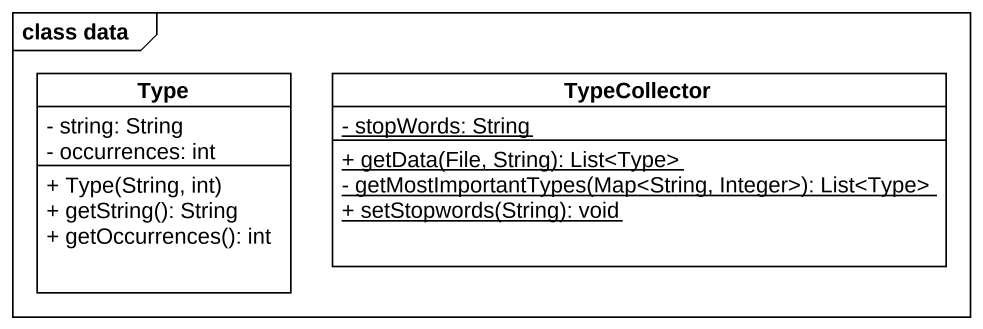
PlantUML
@startuml
mainframe class data
hide circle
hide empty members
skinparam classAttributeIconSize 0
class Type {
  - string: String
  - occurrences: int
  + Type(String, int)
  + getString(): String
  + getOccurrences(): int
}
class TypeCollector {
  {static} - stopWords: String
  {static} + getData(File, String): List<Type>
  {static} - getMostImportantTypes(Map<String, Integer>): List<Type>
  {static} + setStopwords(String): void
}
@enduml
